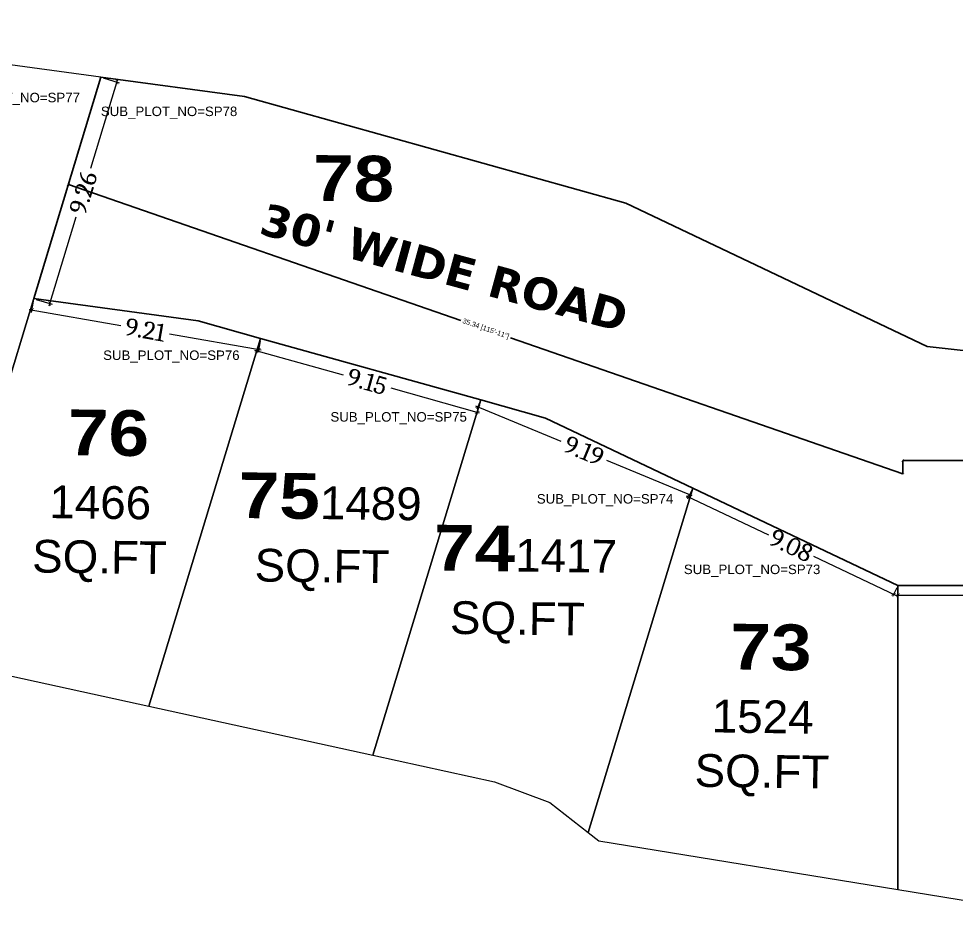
# Model space of a CAD drawing. Header units: metres. Extents: x 12268 to 12808, y 948 to 1141.
# Drawn here: x 12328.98 to 12366.49, y 1010.21 to 1046.64 of the extents above; entities that cross this region are included whole.
import ezdxf

# ---------------------------------------------------------------- set-up
doc = ezdxf.new("R2010")
doc.units = ezdxf.units.M
doc.layers.get('0').update_dxf_attribs({"color": 49})
for name, color, linetype, lineweight in [('INTERNAL_ROADS_RESIDENTIAL', 7, 'Continuous', 5), ('PLAN', 7, 'Continuous', 40), ('SUB_PLOT_72', 7, 'Continuous', 5), ('SUB_PLOT_73', 7, 'Continuous', 5), ('SUB_PLOT_74', 7, 'Continuous', 5), ('SUB_PLOT_75', 7, 'Continuous', 5), ('SUB_PLOT_76', 7, 'Continuous', 5), ('SUB_PLOT_77', 7, 'Continuous', 5)]:
    doc.layers.add(name, color=color, linetype=linetype, lineweight=lineweight)
doc.layers.add('SUB_PLOT_78', color=7, linetype='Continuous')
doc.styles.add('Arial', font='arial.ttf', dxfattribs={"height": 0.2})
doc.styles.add('SASMITA', font='cambria.ttc')
doc.styles.get("Standard").update_dxf_attribs({"font": 'arial.ttf'})
doc.dimstyles.new('meter', dxfattribs={"dimtxt": 0.2, "dimasz": 0.1, "dimexe": 0, "dimexo": 0, "dimgap": 0.09, "dimtad": 0, "dimzin": 0, "dimdsep": 46, "dimtxsty": 'Arial', "dimblk": 'ARCHTICK', "dimcen": 7.09, "dimclrd": 23, "dimclre": 23, "dimclrt": 75, "dimadec": 0, "dimazin": 0, "dimtfac": 1, "dimtofl": 0, "dimtmove": 1, "dimatfit": 3, "dimldrblk": 'OPEN90', "dimfxl": 1, "dimtolj": 1, "dimtzin": 0, "dimarcsym": 0})
doc.dimstyles.new('style1', dxfattribs={"dimtxt": 0.7, "dimasz": 0.15, "dimexe": 0.1, "dimexo": 0.1, "dimgap": 0.09, "dimtad": 0, "dimzin": 0, "dimdsep": 46, "dimtxsty": 'SASMITA', "dimblk": 'ARCHTICK', "dimcen": 0.09, "dimdle": 0.1, "dimclrd": 4, "dimclre": 4, "dimclrt": 4, "dimadec": 0, "dimazin": 0, "dimtfac": 1, "dimtix": 1, "dimtofl": 0, "dimtmove": 1, "dimatfit": 3, "dimldrblk": 'OPEN90', "dimfxl": 1, "dimtolj": 1, "dimtzin": 0, "dimlwd": -1, "dimlwe": -1, "dimarcsym": 0})

# ---------------------------------------------------------------- blocks, each defined once
blk = doc.blocks.new('_ArchTick')
at = {"color": 0, "linetype": 'ByBlock', "const_width": 0.15}
blk.add_lwpolyline([(-0.5, -0.5), (0.5, 0.5)], dxfattribs=at)
blk = doc.blocks.new('*D14')
at = {"layer": 'Defpoints', "color": 0}
for p in [(12332.269242, 1044.304848, -0.000003), (12329.580909, 1035.441449, -0.000003), (12330.22069, 1035.247399)]:
    blk.add_point(p, dxfattribs=at)
at = {"layer": 'SUB_PLOT_77', "color": 4}
for p, q in [((12332.364937, 1044.275823), (12333.004718, 1044.081772)), ((12332.938048, 1044.206493), (12331.857416, 1040.643664)), ((12330.191665, 1035.151704), (12331.272297, 1038.714532)), ((12329.676604, 1035.412424), (12330.316385, 1035.218374))]:
    blk.add_line(p, q, dxfattribs=at)
at = {"layer": 'SUB_PLOT_77', "color": 4, "xscale": 0.15, "yscale": 0.15, "zscale": 0.15}
for p, rotation in [((12332.909023, 1044.110798), 73.127069), ((12330.22069, 1035.247399), 253.127069)]:
    blk.add_blockref('_ArchTick', p, dxfattribs=dict(at, rotation=rotation))
at = {"layer": 'SUB_PLOT_77', "color": 4, "insert": (12331.564856, 1039.679098), "char_height": 0.7, "attachment_point": 5, "rotation": 73.1270691, "style": 'SASMITA'}
blk.add_mtext('\\A1;9.26', dxfattribs=at)
blk = doc.blocks.new('_Open90')
at = {"layer": 'PLAN', "color": 0, "lineweight": -2}
for p, q in [((0, 0), (-1, 0)), ((-0.5, 0.5), (0, 0)), ((0, 0), (-0.5, -0.5))]:
    blk.add_line(p, q, dxfattribs=at)
blk = doc.blocks.new('*D15')
at = {"layer": 'Defpoints', "color": 0}
for p in [(12329.580909, 1035.441449, -0.000003), (12338.654548, 1033.853256, -0.000003), (12338.575317, 1033.400596)]:
    blk.add_point(p, dxfattribs=at)
at = {"layer": 'SUB_PLOT_76', "color": 4}
for p, q in [((12329.563667, 1035.342947), (12329.484437, 1034.890286)), ((12329.403175, 1035.00603), (12333.060613, 1034.365855)), ((12338.67382, 1033.383354), (12335.016383, 1034.023529)), ((12338.637307, 1033.754754), (12338.558076, 1033.302093))]:
    blk.add_line(p, q, dxfattribs=at)
at = {"layer": 'SUB_PLOT_76', "color": 4, "xscale": 0.15, "yscale": 0.15, "zscale": 0.15}
for p, rotation in [((12329.501678, 1034.988789), 170.071879), ((12338.575317, 1033.400596), 350.071879)]:
    blk.add_blockref('_ArchTick', p, dxfattribs=dict(at, rotation=rotation))
at = {"layer": 'SUB_PLOT_76', "color": 4, "insert": (12334.038498, 1034.194692), "char_height": 0.7, "attachment_point": 5, "rotation": 350.0718789, "style": 'SASMITA'}
blk.add_mtext('\\A1;9.21', dxfattribs=at)
blk = doc.blocks.new('*D16')
at = {"layer": 'Defpoints', "color": 0}
for p in [(12338.654548, 1033.853256, -0.000003), (12347.46266, 1031.389622, -0.000003), (12347.323458, 1030.891938)]:
    blk.add_point(p, dxfattribs=at)
at = {"layer": 'SUB_PLOT_75', "color": 4}
for p, q in [((12338.627612, 1033.756952), (12338.48841, 1033.259269)), ((12338.419042, 1033.382509), (12341.961635, 1032.391644)), ((12347.419762, 1030.865002), (12343.877169, 1031.855868)), ((12347.435724, 1031.293318), (12347.296522, 1030.795635))]:
    blk.add_line(p, q, dxfattribs=at)
at = {"layer": 'SUB_PLOT_75', "color": 4, "xscale": 0.15, "yscale": 0.15, "zscale": 0.15}
for p, rotation in [((12338.515346, 1033.355573), 164.373662), ((12347.323458, 1030.891938), 344.373662)]:
    blk.add_blockref('_ArchTick', p, dxfattribs=dict(at, rotation=rotation))
at = {"layer": 'SUB_PLOT_75', "color": 4, "insert": (12342.919402, 1032.123756), "char_height": 0.7, "attachment_point": 5, "rotation": 344.3736621, "style": 'SASMITA'}
blk.add_mtext('\\A1;9.15', dxfattribs=at)
blk = doc.blocks.new('*D17')
at = {"layer": 'Defpoints', "color": 0}
for p in [(12347.46266, 1031.389622, -0.000003), (12355.949024, 1027.86519, -0.000003), (12355.835955, 1027.592933)]:
    blk.add_point(p, dxfattribs=at)
at = {"layer": 'SUB_PLOT_74', "color": 4}
for p, q in [((12347.257238, 1031.155719), (12350.669156, 1029.738732)), ((12347.424306, 1031.29727), (12347.311236, 1031.025013)), ((12355.928307, 1027.554579), (12352.516389, 1028.971566)), ((12355.91067, 1027.772838), (12355.7976, 1027.500581))]:
    blk.add_line(p, q, dxfattribs=at)
at = {"layer": 'SUB_PLOT_74', "color": 4, "xscale": 0.15, "yscale": 0.15, "zscale": 0.15}
for p, rotation in [((12347.34959, 1031.117365), 157.44663), ((12355.835955, 1027.592933), 337.44663)]:
    blk.add_blockref('_ArchTick', p, dxfattribs=dict(at, rotation=rotation))
at = {"layer": 'SUB_PLOT_74', "color": 4, "insert": (12351.592773, 1029.355149), "char_height": 0.7, "attachment_point": 5, "rotation": 337.4466301, "style": 'SASMITA'}
blk.add_mtext('\\A1;9.19', dxfattribs=at)
blk = doc.blocks.new('*D18')
at = {"layer": 'Defpoints', "color": 0}
for p in [(12355.949024, 1027.86519, -0.000003), (12355.779824, 1027.509025), (12364.15502, 1023.966838, -0.000003)]:
    blk.add_point(p, dxfattribs=at)
at = {"layer": 'SUB_PLOT_73', "color": 4}
for p, q in [((12355.906114, 1027.774864), (12355.736914, 1027.4187)), ((12355.689499, 1027.551936), (12358.974896, 1025.99117)), ((12364.076146, 1023.567764), (12360.790748, 1025.128529)), ((12364.11211, 1023.876513), (12363.94291, 1023.520348))]:
    blk.add_line(p, q, dxfattribs=at)
at = {"layer": 'SUB_PLOT_73', "color": 4, "xscale": 0.15, "yscale": 0.15, "zscale": 0.15}
for p, rotation in [((12355.779824, 1027.509025), 154.589413), ((12363.98582, 1023.610674), 334.589413)]:
    blk.add_blockref('_ArchTick', p, dxfattribs=dict(at, rotation=rotation))
at = {"layer": 'SUB_PLOT_73', "color": 4, "insert": (12359.882822, 1025.55985), "char_height": 0.7, "attachment_point": 5, "rotation": 334.589413, "style": 'SASMITA'}
blk.add_mtext('\\A1;9.08', dxfattribs=at)
blk = doc.blocks.new('*D19')
at = {"layer": 'Defpoints', "color": 0}
for p in [(12364.154885, 1023.966902, -0.000003), (12373.908485, 1023.966838, -0.000003), (12364.154883, 1023.575111)]:
    blk.add_point(p, dxfattribs=at)
at = {"layer": 'SUB_PLOT_72', "color": 4}
for p, q in [((12364.154885, 1023.866902), (12364.154882, 1023.475111)), ((12373.908485, 1023.866838), (12373.908482, 1023.475047)), ((12364.054883, 1023.575111), (12368.037157, 1023.575085)), ((12374.008483, 1023.575046), (12370.026208, 1023.575072))]:
    blk.add_line(p, q, dxfattribs=at)
at = {"layer": 'SUB_PLOT_72', "color": 4, "xscale": 0.15, "yscale": 0.15, "zscale": 0.15}
for p, rotation in [((12364.154883, 1023.575111), 179.999624), ((12373.908483, 1023.575047), 359.999624)]:
    blk.add_blockref('_ArchTick', p, dxfattribs=dict(at, rotation=rotation))
at = {"layer": 'SUB_PLOT_72', "color": 4, "insert": (12369.031683, 1023.575079), "char_height": 0.7, "attachment_point": 5, "rotation": 359.9996241, "style": 'SASMITA'}
blk.add_mtext('\\A1;9.75', dxfattribs=at)
blk = doc.blocks.new('*D36')
at = {"layer": 'Defpoints', "color": 0, "ltscale": 0.5}
for p in [(12364.348703, 1028.965266), (12364.348703, 1028.419443), (12431.28717, 1028.419443)]:
    blk.add_point(p, dxfattribs=at)
at = {"layer": 'INTERNAL_ROADS_RESIDENTIAL', "color": 23, "lineweight": -2, "ltscale": 0.5}
for p, q in [((12364.348703, 1028.419443), (12364.348703, 1028.965266)), ((12364.348703, 1028.965266), (12396.84267, 1028.965266)), ((12431.28717, 1028.965266), (12398.793202, 1028.965266)), ((12431.28717, 1028.419443), (12431.28717, 1028.965266))]:
    blk.add_line(p, q, dxfattribs=at)
at = {"layer": 'INTERNAL_ROADS_RESIDENTIAL', "color": 23, "lineweight": -2, "ltscale": 0.5, "xscale": 0.1, "yscale": 0.1, "zscale": 0.1, "rotation": 180}
blk.add_blockref('_ArchTick', (12364.348703, 1028.965266), dxfattribs=at)
at = {"layer": 'INTERNAL_ROADS_RESIDENTIAL', "color": 23, "lineweight": -2, "ltscale": 0.5, "xscale": 0.1, "yscale": 0.1, "zscale": 0.1}
blk.add_blockref('_ArchTick', (12431.28717, 1028.965266), dxfattribs=at)
at = {"layer": 'INTERNAL_ROADS_RESIDENTIAL', "color": 75, "ltscale": 0.5, "insert": (12397.817936, 1028.965266), "char_height": 0.2, "attachment_point": 5, "style": 'Arial'}
blk.add_mtext('\\A1;66.94 [219\'-8"]', dxfattribs=at)
blk = doc.blocks.new('*D2')
at = {"layer": 'Defpoints', "color": 0, "ltscale": 0.5}
for p in [(12330.959606, 1039.986995), (12330.966191, 1040.006002), (12364.348703, 1028.419443)]:
    blk.add_point(p, dxfattribs=at)
at = {"layer": 'INTERNAL_ROADS_RESIDENTIAL', "color": 23, "lineweight": -2, "ltscale": 0.5}
for p, q in [((12330.959606, 1039.986995), (12330.966191, 1040.006002)), ((12330.966191, 1040.006002), (12346.666377, 1034.56672)), ((12364.355288, 1028.43845), (12348.655102, 1033.877732)), ((12364.348703, 1028.419443), (12364.355288, 1028.43845))]:
    blk.add_line(p, q, dxfattribs=at)
at = {"layer": 'INTERNAL_ROADS_RESIDENTIAL', "color": 23, "lineweight": -2, "ltscale": 0.5, "xscale": 0.1, "yscale": 0.1, "zscale": 0.1}
for p, rotation in [((12330.966191, 1040.006002), 160.891511), ((12364.355288, 1028.43845), 340.891511)]:
    blk.add_blockref('_ArchTick', p, dxfattribs=dict(at, rotation=rotation))
at = {"layer": 'INTERNAL_ROADS_RESIDENTIAL', "color": 75, "ltscale": 0.5, "insert": (12347.660739, 1034.222226), "char_height": 0.2, "attachment_point": 5, "rotation": 340.8915106, "style": 'Arial'}
blk.add_mtext('\\A1;35.34 [115\'-11"]', dxfattribs=at)

msp = doc.modelspace()

# ---------------------------------------------------------------- linework, layer by layer
at = {"layer": 'SUB_PLOT_72', "color": 6, "elevation": -0.000003}
msp.add_lwpolyline([(12364.154885, 1011.804173), (12373.885194, 1010.218766), (12373.908485, 1010.212834), (12373.908485, 1023.966838), (12364.15502, 1023.966838), (12364.154885, 1023.966902), (12364.154885, 1011.804173)], close=True, dxfattribs=at)
at = {"layer": 'SUB_PLOT_73', "color": 6, "elevation": -0.000003}
msp.add_lwpolyline([(12351.769026, 1014.083789), (12352.193898, 1013.753034), (12364.154885, 1011.804173), (12364.154885, 1023.966902), (12355.949024, 1027.86519), (12351.769026, 1014.083789)], close=True, dxfattribs=at)
at = {"layer": 'SUB_PLOT_74', "color": 6, "elevation": -0.000003}
msp.add_lwpolyline([(12348.013203, 1016.110388), (12350.22533, 1015.285527), (12351.769026, 1014.083789), (12355.949024, 1027.86519), (12350.058432, 1030.663583), (12347.46266, 1031.389622), (12343.150978, 1017.174062), (12348.013203, 1016.110388)], close=True, dxfattribs=at)
at = {"layer": 'SUB_PLOT_75', "color": 6, "elevation": -0.000003}
msp.add_lwpolyline([(12343.150978, 1017.174062), (12347.46266, 1031.389622), (12338.654548, 1033.853256), (12334.190197, 1019.134349), (12343.150978, 1017.174062)], close=True, dxfattribs=at)
at = {"layer": 'SUB_PLOT_76', "color": 6, "elevation": -0.000003}
msp.add_lwpolyline([(12326.441078, 1020.829569), (12334.190197, 1019.134349), (12338.654548, 1033.853256), (12336.163608, 1034.549974), (12329.580909, 1035.441449), (12327.042111, 1027.071067), (12326.441078, 1020.829569)], close=True, dxfattribs=at)
at = {"layer": 'SUB_PLOT_77', "color": 6, "elevation": -0.000003}
msp.add_lwpolyline([(12313.876436, 1033.86757), (12327.042111, 1027.071067), (12329.580909, 1035.441449), (12330.925075, 1039.873148), (12332.269242, 1044.304848), (12327.832424, 1044.905713), (12323.61048, 1046.64022), (12316.57549, 1039.095975), (12313.876436, 1033.86757)], close=True, dxfattribs=at)
at = {"layer": 'SUB_PLOT_78', "color": 1, "elevation": -0.000003}
msp.add_lwpolyline([(12373.908485, 1023.966838), (12364.15502, 1023.966838), (12355.949024, 1027.86519), (12350.058432, 1030.663583), (12347.46266, 1031.389622), (12338.654548, 1033.853256), (12336.163608, 1034.549974), (12329.580909, 1035.441449), (12332.269242, 1044.304848), (12338.017533, 1043.526374), (12353.275206, 1039.258793), (12365.327699, 1033.53312), (12369.055607, 1033.110838)], dxfattribs=at)

# ---------------------------------------------------------------- texts
at = {"extrusion": (-2.97313e-05, 5.84486e-07, 1), "char_height": 1.31064, "width": 15.971577, "attachment_point": 3, "text_direction": (0.99991, -0.013429, 3e-05)}
for s, insert in [('\\pxqc;{\\fArial Black|b0|i0|c0|p34;\\C1; \\H1.39535x;78}', (12350.08597, 1041.064988)), ('\\pxqc;{\\fArial Black|b0|i0|c0|p34;\\C1; \\H1.39535x;76}\\P1466\\PSQ.FT', (12340.277691, 1030.887657, 0.000475)), ('\\pxqc;{\\fArial Black|b0|i0|c0|p34;\\C1; \\H1.39535x;75}1489\\PSQ.FT', (12349.14961, 1028.34396, 0.000475)), ('\\pxqc;{\\fArial Black|b0|i0|c0|p34;\\C1; \\H1.39535x;74}1417\\PSQ.FT', (12356.965467, 1026.246961, 0.000475)), ('\\pxqc;{\\fArial Black|b0|i0|c0|p34;\\C1; \\H1.39535x;73}\\P1524\\PSQ.FT', (12366.782547, 1022.315089, 0.000475))]:
    msp.add_mtext(s, dxfattribs=dict(at, insert=insert))
at = {"color": 255, "lineweight": 9, "insert": (12338.540638, 1038.027069, -0.000003), "char_height": 1.28016, "attachment_point": 7, "rotation": 344.804667}
msp.add_mtext_dynamic_manual_height_columns("{\\fVerdana|b1|i0|c0|p34;30' WIDE ROAD}", width=2060.297966, gutter_width=60, heights=[0], dxfattribs=at)
at = {"layer": 'SUB_PLOT_73', "color": 6, "insert": (12355.592648, 1024.800813, -0.000003), "char_height": 0.379105, "attachment_point": 1, "style": 'Arial'}
msp.add_mtext_dynamic_manual_height_columns('SUB_PLOT_NO=SP73', width=5.658733, gutter_width=1, heights=[0], dxfattribs=at)
at = {"layer": 'SUB_PLOT_74', "color": 6, "insert": (12349.708608, 1027.621905, -0.000003), "char_height": 0.379105, "attachment_point": 1, "style": 'Arial'}
msp.add_mtext_dynamic_manual_height_columns('SUB_PLOT_NO=SP74', width=5.658733, gutter_width=1, heights=[0], dxfattribs=at)
at = {"layer": 'SUB_PLOT_75', "color": 6, "insert": (12341.451375, 1030.901987, -0.000003), "char_height": 0.379105, "attachment_point": 1, "style": 'Arial'}
msp.add_mtext_dynamic_manual_height_columns('SUB_PLOT_NO=SP75', width=5.658733, gutter_width=1, heights=[0], dxfattribs=at)
at = {"layer": 'SUB_PLOT_76', "color": 6, "insert": (12332.357192, 1033.368355, -0.000003), "char_height": 0.379105, "attachment_point": 1, "style": 'Arial'}
msp.add_mtext_dynamic_manual_height_columns('SUB_PLOT_NO=SP76', width=5.658733, gutter_width=1, heights=[0], dxfattribs=at)
at = {"layer": 'SUB_PLOT_77', "color": 6, "insert": (12325.96983, 1043.677595, -0.000003), "char_height": 0.379105, "attachment_point": 1, "style": 'Arial'}
msp.add_mtext_dynamic_manual_height_columns('SUB_PLOT_NO=SP77', width=5.658733, gutter_width=1, heights=[0], dxfattribs=at)
at = {"layer": 'SUB_PLOT_78', "color": 1, "insert": (12332.265919, 1043.125147, -0.000003), "char_height": 0.379105, "attachment_point": 1, "style": 'Arial'}
msp.add_mtext_dynamic_manual_height_columns('SUB_PLOT_NO=SP78', width=5.658733, gutter_width=1, heights=[0], dxfattribs=at)

# ---------------------------------------------------------------- dimensions: what is measured, and where the dimension line sits
at = {"layer": 'INTERNAL_ROADS_RESIDENTIAL', "color": 2, "ltscale": 0.5}
for p1, p2, distance, picture, middle in [((12364.348703, 1028.419443), (12330.959606, 1039.986995), -0.020115, '*D2', (12347.660739, 1034.222226)), ((12431.28717, 1028.419443), (12364.348703, 1028.419443), -0.545823, '*D36', (12397.817936, 1028.965266))]:
    dim = msp.add_aligned_dim(p1=p1, p2=p2, distance=distance, dimstyle='meter', override={"dimfxl": 2}, dxfattribs=at)
    dim.commit()
    dim.dimension.update_dxf_attribs({"geometry": picture, "text_midpoint": middle})
at = {"layer": 'SUB_PLOT_72', "color": 6}
dim = msp.add_aligned_dim(p1=(12373.908485, 1023.966838, -0.000003), p2=(12364.154885, 1023.966902, -0.000003), distance=0.391791, dimstyle='style1', dxfattribs=at)
dim.commit()
dim.dimension.update_dxf_attribs({"geometry": '*D19', "text_midpoint": (12369.031683, 1023.575079)})
at = {"layer": 'SUB_PLOT_73', "color": 6}
dim = msp.add_aligned_dim(p1=(12364.15502, 1023.966838, -0.000003), p2=(12355.949024, 1027.86519, -0.000003), distance=0.394312, dimstyle='style1', dxfattribs=at)
dim.commit()
dim.dimension.update_dxf_attribs({"geometry": '*D18', "text_midpoint": (12359.882822, 1025.55985)})
at = {"layer": 'SUB_PLOT_74', "color": 6}
dim = msp.add_aligned_dim(p1=(12347.46266, 1031.389622, -0.000003), p2=(12355.949024, 1027.86519, -0.000003), distance=-0.294802, dimstyle='style1', dxfattribs=at)
dim.commit()
dim.dimension.update_dxf_attribs({"geometry": '*D17', "text_midpoint": (12351.592773, 1029.355149)})
at = {"layer": 'SUB_PLOT_75', "color": 6}
dim = msp.add_aligned_dim(p1=(12338.654548, 1033.853256, -0.000003), p2=(12347.46266, 1031.389622, -0.000003), distance=-0.516785, dimstyle='style1', dxfattribs=at)
dim.commit()
dim.dimension.update_dxf_attribs({"geometry": '*D16', "text_midpoint": (12342.919402, 1032.123756)})
at = {"layer": 'SUB_PLOT_76', "color": 6}
dim = msp.add_aligned_dim(p1=(12329.580909, 1035.441449, -0.000003), p2=(12338.654548, 1033.853256, -0.000003), distance=-0.459542, dimstyle='style1', dxfattribs=at)
dim.commit()
dim.dimension.update_dxf_attribs({"geometry": '*D15', "text_midpoint": (12334.038498, 1034.194692)})
at = {"layer": 'SUB_PLOT_77', "color": 6}
dim = msp.add_aligned_dim(p1=(12332.269242, 1044.304848, -0.000003), p2=(12329.580909, 1035.441449, -0.000003), distance=0.668562, dimstyle='style1', dxfattribs=at)
dim.commit()
dim.dimension.update_dxf_attribs({"geometry": '*D14', "text_midpoint": (12331.564856, 1039.679098)})

doc.saveas('drawing.dxf')
